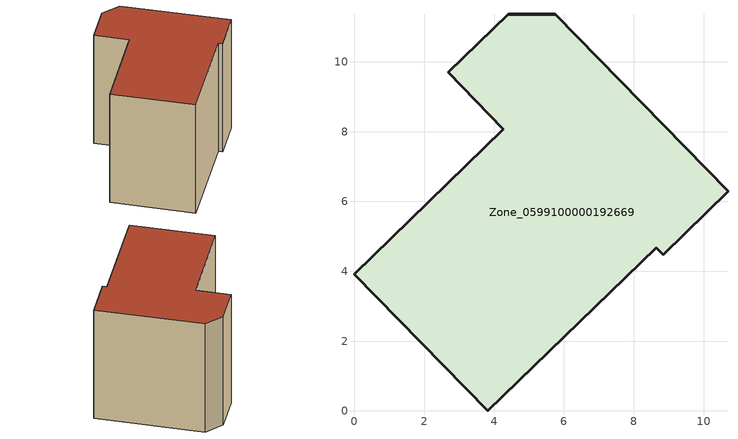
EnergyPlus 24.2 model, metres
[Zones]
Zone_0599100000192669
 floor ground (C_G): 5.75,11.37 10.7,6.29 8.84,4.48 8.65,4.68 3.82,0 0,3.91 4.26,8.07 2.68,9.7 4.4,11.37 z0
 wall outside (C_F): 4.26,8.07 0,3.91 3.82,0 8.65,4.68 8.84,4.48 10.7,6.29 5.75,11.37 4.4,11.37 2.68,9.7 4.26,8.07 z0:8.32
 roof outside (C_R): 4.4,11.37 2.68,9.7 4.26,8.07 0,3.91 3.82,0 8.65,4.68 8.84,4.48 10.7,6.29 5.75,11.37 z8.32
[BUILDING]
Pand.0599100000192669: North Axis=0; Terrain=City; Loads Convergence Tolerance Value=0.04; Temperature Convergence Tolerance Value=0.4; Solar Distribution=FullExterior; Maximum Number of Warmup Days=25; Minimum Number of Warmup Days=1
[Site:Location]
Rotterdam.The.Hague.AP_ZH_NLD Design_Conditions: Latitude=51.96; Longitude=4.45; Time Zone=1; Elevation=-4.5
[SITE:GROUNDTEMPERATURE:BUILDINGSURFACE]
18, 18, 18, 18, 18, 18, 18, 18, 18, 18, 18, 18
[MATERIAL] Thermal Absorptance=0.9; Solar Absorptance=0.7; Visible Absorptance=0.7
Name | Roughness | Thickness | Conductivity | Density | Specific Heat
G.TC.1975-1991 | MediumSmooth | 0.15 | 0.288461 | 540 | 1210
F.TC.1975-1991 | Rough | 0.3 | 0.230769 | 1920 | 840
R.TC.1975-1991 | MediumRough | 0.2 | 0.153846 | 1500 | 1000
[CONSTRUCTION]
C_G: G.TC.1975-1991
C_F: F.TC.1975-1991
C_R: R.TC.1975-1991
[ZONE]
Zone_0599100000192669: Type=1; Multiplier=1; Ceiling Height=Autocalculate; Volume=Autocalculate; Floor Area=autocalculate; Part of Total Floor Area=Yes
[ZONEINFILTRATION:DESIGNFLOWRATE]
Infil_Zone_0599100000192669: Zone or ZoneList or Space or SpaceList=Zone_0599100000192669; Schedule=AlwaysOn; Design Flow Rate Calculation Method=Flow/Area; Flow Rate per Floor Area=0.003; Constant Term Coefficient=1; Temperature Term Coefficient=0; Velocity Term Coefficient=0; Velocity Squared Term Coefficient=0
[HVACTEMPLATE:ZONE:IDEALLOADSAIRSYSTEM]
Zone_0599100000192669: Maximum Heating Supply Air Temperature=50; Minimum Cooling Supply Air Temperature=13; Maximum Heating Supply Air Humidity Ratio=0.0156; Minimum Cooling Supply Air Humidity Ratio=0.0077; Heating Limit=NoLimit; Cooling Limit=NoLimit; Dehumidification Control Type=ConstantSensibleHeatRatio; Cooling Sensible Heat Ratio=0.7; Dehumidification Setpoint=60; Humidification Control Type=None; Humidification Setpoint=30; Outdoor Air Method=None; Outdoor Air Flow Rate per Person=0.00944; Outdoor Air Flow Rate per Zone Floor Area=0; Outdoor Air Flow Rate per Zone=0; Demand Controlled Ventilation Type=None; Outdoor Air Economizer Type=NoEconomizer; Heat Recovery Type=None; Sensible Heat Recovery Effectiveness=0.7; Latent Heat Recovery Effectiveness=0.65
[ZONECONTROL:THERMOSTAT]
ThermostatControl_Zone_0599100000192669: Zone or ZoneList=Zone_0599100000192669; Control Type Schedule=DualSetpointControlType; Control 1=Thermostat_Zone_0599100000192669; Temperature Difference Between Cutout And Setpoint=0
[THERMOSTATSETPOINT:DUALSETPOINT]
Thermostat_Zone_0599100000192669: Heating Setpoint Temperature Schedule=HeatingSetpoint_Zone_0599100000192669; Cooling Setpoint Temperature Schedule=CoolingSetpoint_Zone_0599100000192669
[SCHEDULE:COMPACT]
HeatingSetpoint_Zone_0599100000192669: Through: 12/31, For: AllDays, Until: 24:00, 21
CoolingSetpoint_Zone_0599100000192669: Through: 12/31, For: AllDays, Until: 24:00, 24
DualSetpointControlType: Through: 12/31, For: AllDays, Until: 24:00, 4
AlwaysOn: Through: 12/31, For: AllDays, Until: 24:00, 1
